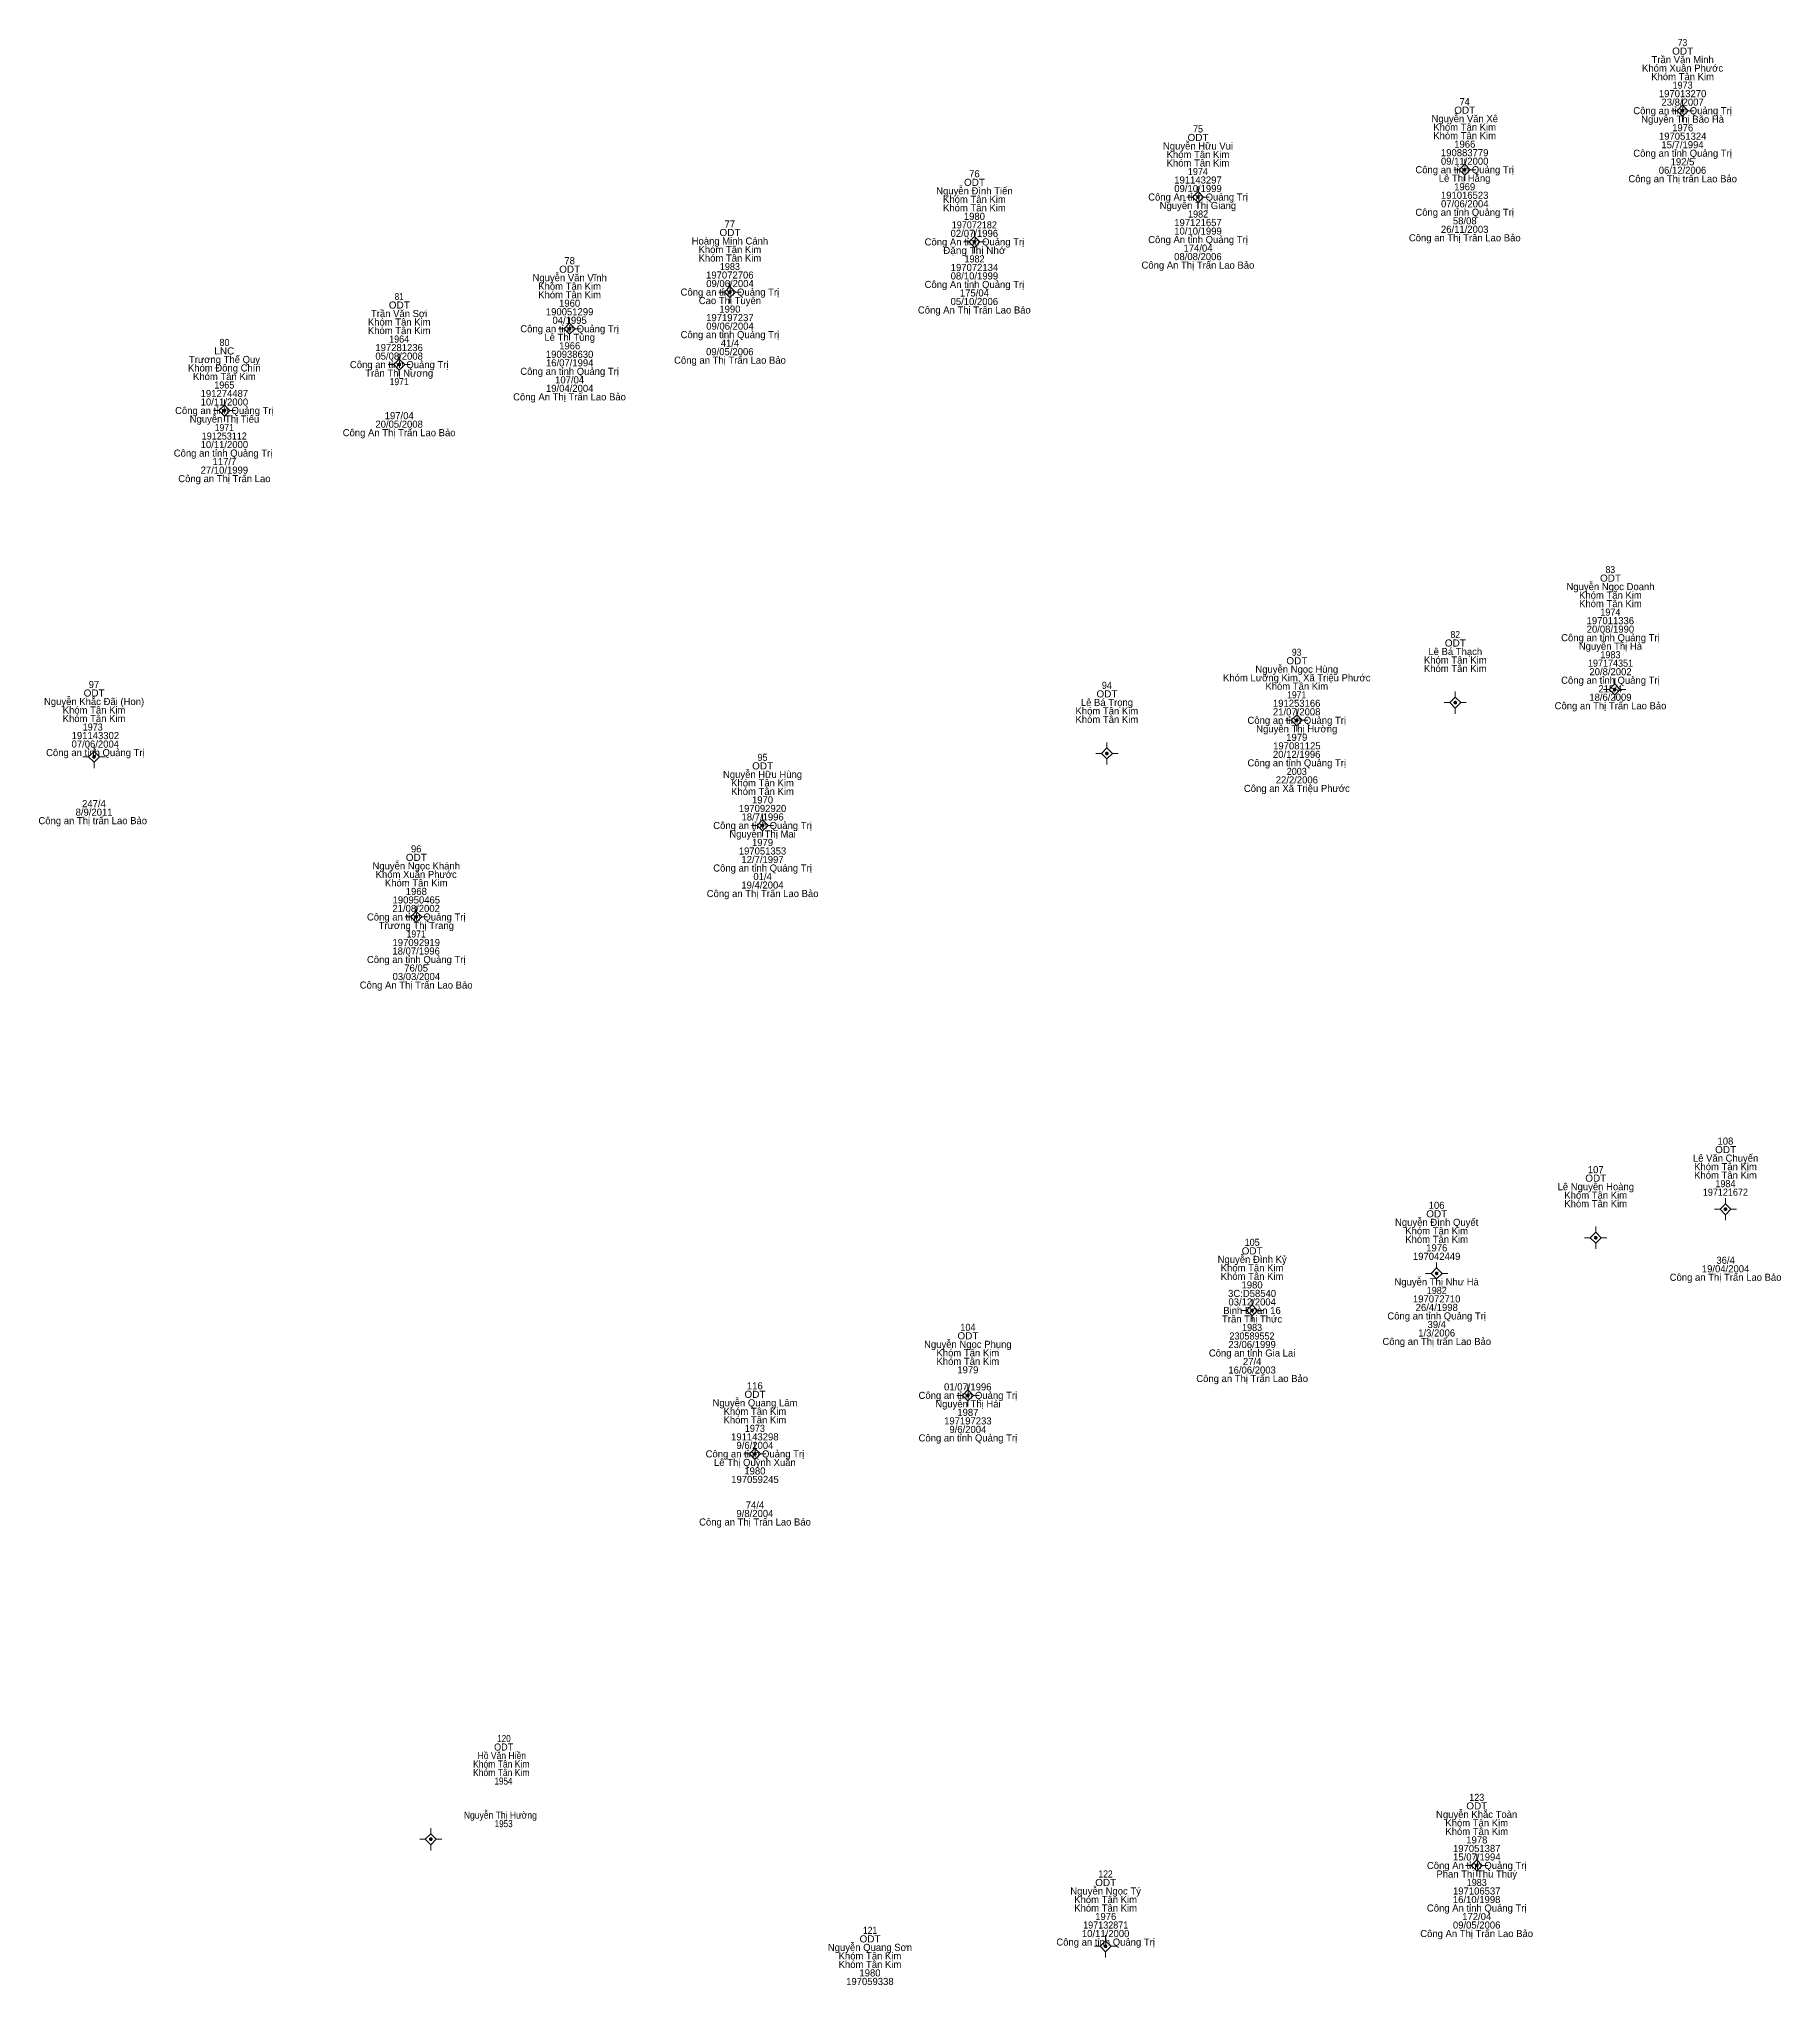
# Model space of a CAD drawing. Header units: metres. Extents: x 535754 to 536552, y 1836422 to 1837057.
# Drawn here: x 536143.1 to 536241.4, y 1836747.8 to 1836857.5 of the extents above; entities that cross this region are included whole.
import ezdxf
from ezdxf.enums import TextEntityAlignment as Align

# ---------------------------------------------------------------- set-up
doc = ezdxf.new("R2010")
doc.units = ezdxf.units.M
doc.header["$LTSCALE"] = 0.16
doc.linetypes.add('MEDIUM_DASHED', pattern=[4.5, 3, -1.5])
doc.layers.add('11', color=7, linetype='MEDIUM_DASHED', lineweight=13)
doc.layers.add('15', color=7, linetype='Continuous', lineweight=13)

msp = doc.modelspace()

# ---------------------------------------------------------------- hatches: boundary and pattern name
at = {"layer": '11'}
for points in [[(536235.9149, 1836853.49, 1), (536235.7649, 1836853.49, 1)], [(536223.6249, 1836850.16, 1), (536223.4749, 1836850.16, 1)], [(536208.5849, 1836848.62, 1), (536208.4349, 1836848.62, 1)], [(536195.9749, 1836846.09, 1), (536195.8249, 1836846.09, 1)], [(536182.1849, 1836843.26, 1), (536182.0349, 1836843.26, 1)], [(536173.1449, 1836841.19, 1), (536172.9949, 1836841.19, 1)], [(536163.5349, 1836839.17, 1), (536163.3849, 1836839.17, 1)], [(536153.6749, 1836836.58, 1), (536153.5249, 1836836.58, 1)], [(536223.0949, 1836820.11, 1), (536222.9449, 1836820.11, 1)], [(536232.0849, 1836820.85, 1), (536231.9349, 1836820.85, 1)], [(536214.1549, 1836819.11, 1), (536214.0049, 1836819.11, 1)], [(536146.3249, 1836817.05, 1), (536146.1749, 1836817.05, 1)], [(536203.4449, 1836817.24, 1), (536203.2949, 1836817.24, 1)], [(536184.0249, 1836813.18, 1), (536183.8749, 1836813.18, 1)], [(536164.4949, 1836808.02, 1), (536164.3449, 1836808.02, 1)], [(536238.3349, 1836791.54, 1), (536238.1849, 1836791.54, 1)], [(536231.0149, 1836789.93, 1), (536230.8649, 1836789.93, 1)], [(536222.0449, 1836787.92, 1), (536221.8949, 1836787.92, 1)], [(536211.6349, 1836785.83, 1), (536211.4849, 1836785.83, 1)], [(536195.6049, 1836781.04, 1), (536195.4549, 1836781.04, 1)], [(536183.5949, 1836777.74, 1), (536183.4449, 1836777.74, 1)], [(536165.3149, 1836756.01, 1), (536165.1649, 1836756.01, 1)], [(536224.3049, 1836754.53, 1), (536224.1549, 1836754.53, 1)], [(536203.3749, 1836749.97, 1), (536203.2249, 1836749.97, 1)]]:
    msp.add_hatch(color=256, dxfattribs=at).paths.add_polyline_path(points)

# ---------------------------------------------------------------- linework, layer by layer
for p, q in [((536235.84, 1836854.12), (536235.84, 1836853.8)), ((536235.53, 1836853.49), (536235.22, 1836853.49)), ((536235.84, 1836853.18), (536235.84, 1836852.86)), ((536236.46, 1836853.49), (536236.15, 1836853.49)), ((536223.55, 1836850.78), (536223.55, 1836850.47)), ((536223.24, 1836850.16), (536222.93, 1836850.16)), ((536223.55, 1836849.85), (536223.55, 1836849.54)), ((536224.18, 1836850.16), (536223.86, 1836850.16)), ((536208.2, 1836848.62), (536207.88, 1836848.62)), ((536208.51, 1836849.24), (536208.51, 1836848.93)), ((536209.14, 1836848.62), (536208.82, 1836848.62)), ((536208.51, 1836848.31), (536208.51, 1836848)), ((536195.9, 1836846.72), (536195.9, 1836846.4)), ((536195.59, 1836846.09), (536195.28, 1836846.09)), ((536195.9, 1836845.78), (536195.9, 1836845.46)), ((536196.52, 1836846.09), (536196.21, 1836846.09)), ((536181.8, 1836843.26), (536181.48, 1836843.26)), ((536182.11, 1836843.88), (536182.11, 1836843.57)), ((536182.11, 1836842.95), (536182.11, 1836842.64)), ((536182.74, 1836843.26), (536182.42, 1836843.26)), ((536172.76, 1836841.19), (536172.44, 1836841.19)), ((536173.07, 1836841.82), (536173.07, 1836841.5)), ((536173.07, 1836840.88), (536173.07, 1836840.56)), ((536173.69, 1836841.19), (536173.38, 1836841.19)), ((536163.46, 1836839.8), (536163.46, 1836839.48)), ((536163.15, 1836839.17), (536162.84, 1836839.17)), ((536163.46, 1836838.86), (536163.46, 1836838.54)), ((536164.08, 1836839.17), (536163.77, 1836839.17)), ((536153.29, 1836836.58), (536152.98, 1836836.58)), ((536153.6, 1836837.2), (536153.6, 1836836.89)), ((536154.22, 1836836.58), (536153.91, 1836836.58)), ((536153.6, 1836836.27), (536153.6, 1836835.96)), ((536232.01, 1836821.48), (536232.01, 1836821.16)), ((536222.71, 1836820.11), (536222.4, 1836820.11)), ((536223.02, 1836820.74), (536223.02, 1836820.42)), ((536223.64, 1836820.11), (536223.33, 1836820.11)), ((536231.7, 1836820.85), (536231.38, 1836820.85)), ((536232.01, 1836820.54), (536232.01, 1836820.22)), ((536232.64, 1836820.85), (536232.32, 1836820.85)), ((536213.77, 1836819.11), (536213.45, 1836819.11)), ((536214.08, 1836819.74), (536214.08, 1836819.42)), ((536214.7, 1836819.11), (536214.39, 1836819.11)), ((536223.02, 1836819.8), (536223.02, 1836819.48)), ((536203.37, 1836817.86), (536203.37, 1836817.55)), ((536214.08, 1836818.8), (536214.08, 1836818.48)), ((536145.94, 1836817.05), (536145.62, 1836817.05)), ((536146.25, 1836817.68), (536146.25, 1836817.36)), ((536146.25, 1836816.74), (536146.25, 1836816.42)), ((536146.88, 1836817.05), (536146.56, 1836817.05)), ((536203.06, 1836817.24), (536202.74, 1836817.24)), ((536203.37, 1836816.93), (536203.37, 1836816.62)), ((536204, 1836817.24), (536203.68, 1836817.24)), ((536183.95, 1836813.8), (536183.95, 1836813.49)), ((536183.64, 1836813.18), (536183.32, 1836813.18)), ((536183.95, 1836812.87), (536183.95, 1836812.56)), ((536184.57, 1836813.18), (536184.26, 1836813.18)), ((536164.11, 1836808.02), (536163.8, 1836808.02)), ((536164.42, 1836808.64), (536164.42, 1836808.33)), ((536165.05, 1836808.02), (536164.73, 1836808.02)), ((536164.42, 1836807.71), (536164.42, 1836807.4)), ((536237.95, 1836791.54), (536237.64, 1836791.54)), ((536238.26, 1836792.16), (536238.26, 1836791.85)), ((536238.88, 1836791.54), (536238.57, 1836791.54)), ((536230.94, 1836790.56), (536230.94, 1836790.24)), ((536238.26, 1836791.23), (536238.26, 1836790.92)), ((536230.63, 1836789.93), (536230.31, 1836789.93)), ((536230.94, 1836789.62), (536230.94, 1836789.3)), ((536231.56, 1836789.93), (536231.25, 1836789.93)), ((536221.97, 1836788.54), (536221.97, 1836788.23)), ((536221.66, 1836787.92), (536221.34, 1836787.92)), ((536221.97, 1836787.61), (536221.97, 1836787.3)), ((536222.6, 1836787.92), (536222.28, 1836787.92)), ((536211.56, 1836786.46), (536211.56, 1836786.14)), ((536211.25, 1836785.83), (536210.94, 1836785.83)), ((536211.56, 1836785.52), (536211.56, 1836785.2)), ((536212.19, 1836785.83), (536211.87, 1836785.83)), ((536195.53, 1836781.66), (536195.53, 1836781.35)), ((536195.22, 1836781.04), (536194.9, 1836781.04)), ((536195.53, 1836780.73), (536195.53, 1836780.42)), ((536196.16, 1836781.04), (536195.84, 1836781.04)), ((536183.52, 1836778.36), (536183.52, 1836778.05)), ((536183.21, 1836777.74), (536182.9, 1836777.74)), ((536183.52, 1836777.43), (536183.52, 1836777.12)), ((536184.14, 1836777.74), (536183.83, 1836777.74)), ((536165.24, 1836756.64), (536165.24, 1836756.32)), ((536164.93, 1836756.01), (536164.62, 1836756.01)), ((536165.24, 1836755.7), (536165.24, 1836755.38)), ((536165.86, 1836756.01), (536165.55, 1836756.01)), ((536224.23, 1836755.16), (536224.23, 1836754.84)), ((536223.92, 1836754.53), (536223.6, 1836754.53)), ((536224.23, 1836754.22), (536224.23, 1836753.9)), ((536224.86, 1836754.53), (536224.54, 1836754.53)), ((536202.99, 1836749.97), (536202.68, 1836749.97)), ((536203.3, 1836750.6), (536203.3, 1836750.28)), ((536203.3, 1836749.66), (536203.3, 1836749.34)), ((536203.93, 1836749.97), (536203.61, 1836749.97))]:
    msp.add_line(p, q, dxfattribs=at)
for points in [[(536235.84, 1836853.8), (536235.53, 1836853.49), (536235.84, 1836853.18), (536236.15, 1836853.49)], [(536223.55, 1836850.47), (536223.24, 1836850.16), (536223.55, 1836849.85), (536223.86, 1836850.16)], [(536208.51, 1836848.93), (536208.2, 1836848.62), (536208.51, 1836848.31), (536208.82, 1836848.62)], [(536195.9, 1836846.4), (536195.59, 1836846.09), (536195.9, 1836845.78), (536196.21, 1836846.09)], [(536182.11, 1836843.57), (536181.8, 1836843.26), (536182.11, 1836842.95), (536182.42, 1836843.26)], [(536173.07, 1836841.5), (536172.76, 1836841.19), (536173.07, 1836840.88), (536173.38, 1836841.19)], [(536163.46, 1836839.48), (536163.15, 1836839.17), (536163.46, 1836838.86), (536163.77, 1836839.17)], [(536153.6, 1836836.89), (536153.29, 1836836.58), (536153.6, 1836836.27), (536153.91, 1836836.58)], [(536232.01, 1836821.16), (536231.7, 1836820.85), (536232.01, 1836820.54), (536232.32, 1836820.85)], [(536223.02, 1836820.42), (536222.71, 1836820.11), (536223.02, 1836819.8), (536223.33, 1836820.11)], [(536214.08, 1836819.42), (536213.77, 1836819.11), (536214.08, 1836818.8), (536214.39, 1836819.11)], [(536146.25, 1836817.36), (536145.94, 1836817.05), (536146.25, 1836816.74), (536146.56, 1836817.05)], [(536203.37, 1836817.55), (536203.06, 1836817.24), (536203.37, 1836816.93), (536203.68, 1836817.24)], [(536183.95, 1836813.49), (536183.64, 1836813.18), (536183.95, 1836812.87), (536184.26, 1836813.18)], [(536164.42, 1836808.33), (536164.11, 1836808.02), (536164.42, 1836807.71), (536164.73, 1836808.02)], [(536238.26, 1836791.85), (536237.95, 1836791.54), (536238.26, 1836791.23), (536238.57, 1836791.54)], [(536230.94, 1836790.24), (536230.63, 1836789.93), (536230.94, 1836789.62), (536231.25, 1836789.93)], [(536221.97, 1836788.23), (536221.66, 1836787.92), (536221.97, 1836787.61), (536222.28, 1836787.92)], [(536211.56, 1836786.14), (536211.25, 1836785.83), (536211.56, 1836785.52), (536211.87, 1836785.83)], [(536195.53, 1836781.35), (536195.22, 1836781.04), (536195.53, 1836780.73), (536195.84, 1836781.04)], [(536183.52, 1836778.05), (536183.21, 1836777.74), (536183.52, 1836777.43), (536183.83, 1836777.74)], [(536165.24, 1836756.32), (536164.93, 1836756.01), (536165.24, 1836755.7), (536165.55, 1836756.01)], [(536224.23, 1836754.84), (536223.92, 1836754.53), (536224.23, 1836754.22), (536224.54, 1836754.53)], [(536203.3, 1836750.28), (536202.99, 1836749.97), (536203.3, 1836749.66), (536203.61, 1836749.97)]]:
    msp.add_lwpolyline(points, close=True, dxfattribs=at)
for centre in [(536235.8399, 1836853.49), (536223.5499, 1836850.16), (536208.5099, 1836848.62), (536195.8999, 1836846.09), (536182.1099, 1836843.26), (536173.0699, 1836841.19), (536163.4599, 1836839.17), (536153.5999, 1836836.58), (536223.0199, 1836820.11), (536232.0099, 1836820.85), (536214.0799, 1836819.11), (536146.2499, 1836817.05), (536203.3699, 1836817.24), (536183.9499, 1836813.18), (536164.4199, 1836808.02), (536238.2599, 1836791.54), (536230.9399, 1836789.93), (536221.9699, 1836787.92), (536211.5599, 1836785.83), (536195.5299, 1836781.04), (536183.5199, 1836777.74), (536165.2399, 1836756.01), (536224.2299, 1836754.53), (536203.2999, 1836749.97)]:
    msp.add_circle(centre, 0.075, dxfattribs=at)

# ---------------------------------------------------------------- texts
at = {"layer": '15'}
for s, width, p in [('73', 0.9, (536235.835, 1836857.13)), ('ODT', 1.05, (536235.845, 1836856.65)), ('1973', 0.95, (536235.84, 1836854.73)), ('74', 0.95, (536223.55, 1836853.8)), ('ODT', 1.05, (536223.555, 1836853.32)), ('ODT', 1.05, (536208.515, 1836851.78)), ('75', 0.95, (536208.51, 1836852.26)), ('ODT', 1.05, (536195.905, 1836849.25)), ('1974', 0.95, (536208.505, 1836849.86)), ('1982', 0.95, (536208.515, 1836847.46)), ('ODT', 1.05, (536182.115, 1836846.42)), ('197072182', 0.95, (536195.895, 1836846.85)), ('Đặng Thị Nhớ', 1.05, (536195.895, 1836845.41)), ('1982', 0.95, (536195.905, 1836844.93)), ('ODT', 1.05, (536173.075, 1836844.35)), ('1983', 0.95, (536182.11, 1836844.5)), ('81', 0.85, (536163.46, 1836842.81)), ('ODT', 1.05, (536163.465, 1836842.33)), ('1964', 0.95, (536163.455, 1836840.41)), ('LNC', 1.05, (536153.595, 1836839.74)), ('80', 0.95, (536153.605, 1836840.22)), ('1965', 0.95, (536153.595, 1836837.82)), ('1971', 0.9, (536163.455, 1836838.01)), ('191253112', 0.95, (536153.595, 1836834.94)), ('1971', 0.9, (536153.595, 1836835.42)), ('83', 0.9, (536231.765, 1836827.41)), ('ODT', 1.05, (536231.775, 1836826.93)), ('1974', 0.95, (536231.765, 1836825.01)), ('ODT', 1.05, (536223.025, 1836823.27)), ('82', 0.9, (536223.02, 1836823.75)), ('ODT', 1.05, (536214.085, 1836822.27)), ('93', 0.9, (536214.075, 1836822.75)), ('197174351', 0.95, (536231.775, 1836822.13)), ('1983', 0.95, (536231.77, 1836822.61)), ('94', 0.95, (536203.37, 1836820.88)), ('ODT', 1.05, (536146.255, 1836820.45)), ('ODT', 1.05, (536203.375, 1836820.4)), ('1971', 0.9, (536214.075, 1836820.35)), ('1973 ', 0.95, (536146.245, 1836818.53)), ('ODT', 1.05, (536183.955, 1836816.34)), ('95', 0.95, (536183.95, 1836816.82)), ('2003', 0.95, (536214.08, 1836816.03)), ('ODT', 1.05, (536164.425, 1836811.18)), ('1971', 0.9, (536164.415, 1836806.86)), ('ODT', 1.05, (536238.265, 1836794.7)), ('ODT', 1.05, (536230.945, 1836793.09)), ('197121672', 0.95, (536238.255, 1836792.3)), ('1984', 0.95, (536238.255, 1836792.78)), ('ODT', 1.05, (536221.975, 1836791.08)), ('ODT', 1.05, (536211.565, 1836788.99)), ('105', 0.95, (536211.565, 1836789.47)), ('1982', 0.95, (536221.975, 1836786.76)), ('104', 0.95, (536195.535, 1836784.68)), ('1983', 0.95, (536211.56, 1836784.67)), ('ODT', 1.05, (536195.535, 1836784.2)), ('230589552', 0.95, (536211.555, 1836784.19)), ('ODT', 1.05, (536183.525, 1836780.9)), ('1973', 0.95, (536183.52, 1836778.98)), ('120', 0.85, (536169.365, 1836761.49)), ('Hồ Văn Hiền', 0.9, (536169.245, 1836760.53)), ('ODT', 0.95, (536169.35, 1836761.01)), ('Khóm Tân Kim', 0.9, (536169.215, 1836760.05)), ('Khóm Tân Kim', 0.9, (536169.215, 1836759.57)), ('1954', 0.85, (536169.34, 1836759.09)), ('123', 0.95, (536224.23, 1836758.17)), ('Nguyễn Thị Hường', 0.9, (536169.165, 1836757.17)), ('ODT', 1.05, (536224.235, 1836757.69)), ('1953', 0.85, (536169.35, 1836756.69)), ('122', 0.9, (536203.295, 1836753.85)), ('ODT', 1.05, (536203.305, 1836753.37)), ('1983', 0.95, (536224.23, 1836753.37)), ('121', 0.9, (536190.015, 1836750.67)), ('197132871', 0.95, (536203.305, 1836750.97)), ('ODT', 1.05, (536190.015, 1836750.19))]:
    msp.add_text(s, height=0.4, dxfattribs=dict(at, width=width)).set_placement(p, align=Align.CENTER)
for s, p in [('Trần Văn Minh', (536235.845, 1836856.17)), ('Khóm Xuân Phước', (536235.84, 1836855.69)), ('Khóm Tân Kim', (536235.84, 1836855.21)), ('197013270', (536235.84, 1836854.25)), ('23/8/2007', (536235.84, 1836853.77)), ('Nguyễn Văn Xê', (536223.555, 1836852.84)), ('Công an tỉnh Quảng Trị', (536235.84, 1836853.29)), ('Nguyễn Thị Bão Hà', (536235.84, 1836852.81)), ('Nguyễn Hữu Vui', (536208.51, 1836851.3)), ('Khóm Tân Kim', (536223.55, 1836852.36)), ('Khóm Tân Kim', (536223.55, 1836851.88)), ('1966', (536223.555, 1836851.4)), ('197051324', (536235.845, 1836851.85)), ('15/7/1994', (536235.835, 1836851.37)), ('1976', (536235.845, 1836852.33)), ('Khóm Tân Kim', (536208.51, 1836850.82)), ('Khóm Tân Kim', (536208.51, 1836850.34)), ('09/11/2000', (536223.55, 1836850.44)), ('190883779', (536223.55, 1836850.92)), ('Công an tỉnh Quảng Trị', (536235.84, 1836850.89)), ('192/5', (536235.835, 1836850.41)), ('76', (536195.9, 1836849.73)), ('191143297', (536208.51, 1836849.38)), ('Công an tỉnh Quảng Trị', (536223.55, 1836849.96)), ('Lê Thị Hằng', (536223.545, 1836849.48)), ('Công an Thị trấn Lao Bảo', (536235.845, 1836849.45)), ('06/12/2006', (536235.835, 1836849.93)), ('Nguyễn Đình Tiến', (536195.9, 1836848.77)), ('Khóm Tân Kim', (536195.9, 1836848.29)), ('Công An tỉnh Quảng Trị', (536208.51, 1836848.42)), ('Nguyễn Thị Giang', (536208.505, 1836847.94)), ('09/10/1999', (536208.51, 1836848.9)), ('07/06/2004', (536223.555, 1836848.04)), ('191016523', (536223.55, 1836848.52)), ('1969', (536223.55, 1836849)), ('Khóm Tân Kim', (536195.9, 1836847.81)), ('1980', (536195.9, 1836847.33)), ('197121657', (536208.51, 1836846.98)), ('Công an tỉnh Quảng Trị', (536223.55, 1836847.56)), ('58/08', (536223.555, 1836847.08)), ('Hoàng Minh Cảnh', (536182.11, 1836845.94)), ('77', (536182.105, 1836846.9)), ('Công An tỉnh Quảng Trị', (536195.9, 1836845.89)), ('02/07/1996', (536195.895, 1836846.37)), ('Công An tỉnh Quảng Trị', (536208.51, 1836846.02)), ('10/10/1999', (536208.51, 1836846.5)), ('Công an Thị Trân Lao Bảo', (536223.555, 1836846.12)), ('26/11/2003', (536223.55, 1836846.6)), ('78', (536173.07, 1836844.83)), ('Khóm Tân Kim', (536182.11, 1836845.46)), ('Khóm Tân Kim', (536182.11, 1836844.98)), ('08/08/2006', (536208.505, 1836845.06)), ('174/04', (536208.51, 1836845.54)), ('Nguyễn Văn Vĩnh', (536173.075, 1836843.87)), ('197072706', (536182.105, 1836844.02)), ('08/10/1999', (536195.9, 1836843.97)), ('197072134', (536195.905, 1836844.45)), ('Công An Thị Trấn Lao Bảo', (536208.505, 1836844.58)), ('Khóm Tân Kim', (536173.07, 1836843.39)), ('Khóm Tân Kim', (536173.07, 1836842.91)), ('Công an tỉnh Quảng Trị', (536182.11, 1836843.06)), ('Cao Thị Tuyên', (536182.11, 1836842.58)), ('09/06/2004', (536182.115, 1836843.54)), ('Công An tỉnh Quảng Trị', (536195.9, 1836843.49)), ('05/10/2006', (536195.895, 1836842.53)), ('175/04', (536195.9, 1836843.01)), ('Trần Văn Sợi', (536163.455, 1836841.85)), ('190051299', (536173.07, 1836841.95)), ('04/1995', (536173.07, 1836841.47)), ('1960', (536173.07, 1836842.43)), ('197197237', (536182.11, 1836841.62)), ('1990', (536182.11, 1836842.1)), ('Công An Thị Trấn Lao Bảo', (536195.895, 1836842.05)), ('Khóm Tân Kim', (536163.46, 1836841.37)), ('Khóm Tân Kim', (536163.46, 1836840.89)), ('Công an tỉnh Quảng Trị', (536173.07, 1836840.99)), ('Lê Thị Tùng', (536173.075, 1836840.51)), ('Công an tỉnh Quảng Trị', (536182.11, 1836840.66)), ('09/06/2004', (536182.115, 1836841.14)), ('Trương Thế Quỵ', (536153.605, 1836839.26)), ('05/08/2008', (536163.455, 1836839.45)), ('197281236', (536163.455, 1836839.93)), ('190938630', (536173.07, 1836839.55)), ('1966', (536173.075, 1836840.03)), ('Công an Thị Trấn Lao Bảo', (536182.115, 1836839.22)), ('09/05/2006', (536182.105, 1836839.7)), ('41/4', (536182.115, 1836840.18)), ('Khóm Đông Chín', (536153.595, 1836838.78)), ('Khóm Tân Kim', (536153.6, 1836838.3)), ('Công an tỉnh Quảng Trị', (536163.46, 1836838.97)), ('Trân Thị Nương', (536163.46, 1836838.49)), ('Công an tỉnh Quảng Trị', (536173.07, 1836838.59)), ('16/07/1994', (536173.075, 1836839.07)), ('191274487', (536153.6, 1836837.34)), ('Công An Thị Trấn Lao Bảo', (536173.065, 1836837.15)), ('19/04/2004', (536173.075, 1836837.63)), ('107/04', (536173.07, 1836838.11)), ('Công an tỉnh Quảng Trị', (536153.6, 1836836.38)), ('Nguyễn Thị Tiếu', (536153.605, 1836835.9)), ('10/11/2000', (536153.6, 1836836.86)), ('197/04', (536163.46, 1836836.09)), ('Công An Thị Trấn Lao Bảo', (536163.455, 1836835.13)), ('20/05/2008', (536163.455, 1836835.61)), ('Công an tỉnh Quảng Trị ', (536153.6, 1836833.98)), ('10/11/2000', (536153.6, 1836834.46)), ('27/10/1999', (536153.6, 1836833.02)), ('117/7', (536153.6, 1836833.5)), ('Công an Thị Trấn Lao', (536153.6, 1836832.54)), ('Nguyễn Ngọc Doanh', (536231.775, 1836826.45)), ('Khóm Tân Kim', (536231.77, 1836825.97)), ('Khóm Tân Kim', (536231.77, 1836825.49)), ('20/08/1990', (536231.77, 1836824.05)), ('197011336', (536231.765, 1836824.53)), ('Lê Bá Thạch', (536223.02, 1836822.79)), ('Công an tỉnh Quảng Trị', (536231.77, 1836823.57)), ('Nguyễn Thị Hà', (536231.77, 1836823.09)), ('Nguyễn Ngọc Hùng', (536214.08, 1836821.79)), ('Khóm Tân Kim', (536223.02, 1836822.31)), ('Khóm Tân Kim', (536223.02, 1836821.83)), ('97', (536146.245, 1836820.93)), ('Khóm Lưỡng Kim, Xã Triệu Phước', (536214.08, 1836821.31)), ('Khóm Tân Kim', (536214.08, 1836820.83)), ('Công an tỉnh Quảng Trị', (536231.77, 1836821.17)), ('20/8/2002', (536231.775, 1836821.65)), ('215/4', (536231.765, 1836820.69)), ('Nguyễn Khắc Đãi (Hon)', (536146.25, 1836819.97)), ('Khóm Tân Kim', (536146.25, 1836819.49)), ('Lê Bá Trọng', (536203.375, 1836819.92)), ('191253166', (536214.075, 1836819.87)), ('Công an Thị Trấn Lao Bảo', (536231.775, 1836819.73)), ('18/6/2009', (536231.77, 1836820.21)), ('Khóm Tân Kim', (536146.25, 1836819.01)), ('Khóm Tân Kim', (536203.37, 1836819.44)), ('Khóm Tân Kim', (536203.37, 1836818.96)), ('Công an tỉnh Quảng Trị', (536214.08, 1836818.91)), ('Nguyễn Thị Hường', (536214.08, 1836818.43)), ('21/07/2008', (536214.075, 1836819.39)), (' 07/06/2004', (536146.245, 1836817.57)), (' 191143302', (536146.25, 1836818.05)), ('197081125', (536214.085, 1836817.47)), ('1979', (536214.08, 1836817.95)), (' Công an tỉnh Quảng Trị', (536146.25, 1836817.09)), ('Công an tỉnh Quảng Trị', (536214.08, 1836816.51)), ('20/12/1996', (536214.075, 1836816.99)), ('Nguyễn Hữu Hùng', (536183.95, 1836815.86)), ('Khóm Tân Kim', (536183.95, 1836815.38)), ('22/2/2006', (536214.085, 1836815.55)), ('247/4', (536146.245, 1836814.21)), ('Khóm Tân Kim', (536183.95, 1836814.9)), ('1970', (536183.95, 1836814.42)), ('Công an Xã Triệu Phước', (536214.085, 1836815.07)), ('Công an Thị trấn Lao Bảo ', (536146.25, 1836813.25)), ('8/9/2011', (536146.25, 1836813.73)), ('Công an tỉnh Quảng Trị', (536183.95, 1836812.98)), ('197092920', (536183.95, 1836813.94)), ('18/7/1996', (536183.955, 1836813.46)), ('Nguyễn Thị Mai', (536183.95, 1836812.5)), ('1979', (536183.95, 1836812.02)), ('Nguyễn Ngọc Khánh', (536164.42, 1836810.7)), ('96', (536164.42, 1836811.66)), ('197051353', (536183.95, 1836811.54)), ('12/7/1997', (536183.95, 1836811.06)), ('Khóm Xuân Phước', (536164.42, 1836810.22)), ('Khóm Tân Kim', (536164.42, 1836809.74)), ('Công an tỉnh Quảng Trị', (536183.95, 1836810.58)), ('19/4/2004', (536183.945, 1836809.62)), ('01/4', (536183.955, 1836810.1)), ('190950465', (536164.425, 1836808.78)), ('1968', (536164.425, 1836809.26)), ('Công an Thị Trấn Lao Bảo', (536183.955, 1836809.14)), ('Công an tỉnh Quảng Trị', (536164.42, 1836807.82)), ('21/08/2002', (536164.415, 1836808.3)), ('Trương Thị Trang', (536164.425, 1836807.34)), ('197092919', (536164.42, 1836806.38)), ('Công an tỉnh Quảng Trị', (536164.42, 1836805.42)), ('18/07/1996', (536164.415, 1836805.9)), ('03/03/2004', (536164.425, 1836804.46)), ('76/05', (536164.415, 1836804.94)), ('Công An Thị Trấn Lao Bảo', (536164.415, 1836803.98)), ('Lê Văn Chuyến', (536238.265, 1836794.22)), ('108', (536238.255, 1836795.18)), ('107', (536230.94, 1836793.57)), ('Khóm Tân Kim', (536238.26, 1836793.74)), ('Khóm Tân Kim', (536238.26, 1836793.26)), ('Lê Nguyên Hoàng', (536230.945, 1836792.61)), ('Khóm Tân Kim', (536230.94, 1836792.13)), ('106', (536221.965, 1836791.56)), ('Khóm Tân Kim', (536230.94, 1836791.65)), ('Nguyễn Đình Quyết', (536221.97, 1836790.6)), ('Khóm Tân Kim', (536221.97, 1836790.12)), ('Khóm Tân Kim', (536221.97, 1836789.64)), ('1976', (536221.975, 1836789.16)), ('Nguyễn Đình Kỷ', (536211.565, 1836788.51)), ('Khóm Tân Kim', (536211.56, 1836788.03)), ('197042449', (536221.97, 1836788.68)), ('19/04/2004', (536238.265, 1836787.98)), ('36/4', (536238.265, 1836788.46)), ('Khóm Tân Kim', (536211.56, 1836787.55)), ('3C:D58540', (536211.56, 1836786.59)), ('1980', (536211.56, 1836787.07)), ('Nguyễn Thị Như Hà', (536221.97, 1836787.24)), ('Công an Thị Trấn Lao Bảo', (536238.265, 1836787.5)), ('Binh Đoàn 16', (536211.555, 1836785.63)), ('03/12/2004', (536211.565, 1836786.11)), ('197072710', (536221.97, 1836786.28)), ('26/4/1998', (536221.975, 1836785.8)), ('Trần Thị Thức', (536211.56, 1836785.15)), ('Công an tỉnh Quảng Trị', (536221.97, 1836785.32)), ('1/3/2006', (536221.97, 1836784.36)), ('39/4', (536221.975, 1836784.84)), ('Nguyễn Ngọc Phụng', (536195.53, 1836783.72)), ('23/06/1999', (536211.56, 1836783.71)), ('Công an Thị trấn Lao Bảo', (536221.975, 1836783.88)), ('Khóm Tân Kim', (536195.53, 1836783.24)), ('Khóm Tân Kim', (536195.53, 1836782.76)), ('1979', (536195.53, 1836782.28)), ('Công an tỉnh Gia Lai', (536211.56, 1836783.23)), ('16/06/2003', (536211.56, 1836782.27)), ('27/4', (536211.565, 1836782.75)), ('116', (536183.515, 1836781.38)), ('01/07/1996', (536195.525, 1836781.32)), ('Công an Thị Trấn Lao Bảo', (536211.565, 1836781.79)), ('Nguyễn Quang Lâm', (536183.525, 1836780.42)), ('Công an tỉnh Quảng Trị', (536195.53, 1836780.84)), ('Nguyễn Thị Hải', (536195.535, 1836780.36)), ('Khóm Tân Kim', (536183.52, 1836779.94)), ('Khóm Tân Kim', (536183.52, 1836779.46)), ('197197233', (536195.53, 1836779.4)), ('9/6/2004', (536195.53, 1836778.92)), ('1987', (536195.53, 1836779.88)), ('191143298', (536183.515, 1836778.5)), ('9/6/2004', (536183.52, 1836778.02)), ('Công an tỉnh Quảng Trị', (536195.53, 1836778.44)), ('Công an tỉnh Quảng Trị', (536183.52, 1836777.54)), ('Lê Thị Quỳnh Xuân', (536183.52, 1836777.06)), ('197059245', (536183.525, 1836776.1)), ('1980', (536183.52, 1836776.58)), ('74/4', (536183.525, 1836774.66)), ('Công an Thị Trấn Lao Bảo', (536183.525, 1836773.7)), ('9/8/2004', (536183.52, 1836774.18)), ('Nguyễn Khắc Toàn', (536224.225, 1836757.21)), ('Khóm Tân Kim', (536224.23, 1836756.73)), ('Khóm Tân Kim', (536224.23, 1836756.25)), ('197051387', (536224.23, 1836755.29)), ('15/07/1994', (536224.235, 1836754.81)), ('1978', (536224.235, 1836755.77)), ('Công An tỉnh Quảng Trị', (536224.23, 1836754.33)), ('Phan Thị Thu Thuý', (536224.23, 1836753.85)), ('Nguyễn Ngọc Tý', (536203.3, 1836752.89)), ('197106537', (536224.23, 1836752.89)), ('Khóm Tân Kim', (536203.3, 1836752.41)), ('Khóm Tân Kim', (536203.3, 1836751.93)), ('1976', (536203.305, 1836751.45)), ('Công An tỉnh Quảng Trị', (536224.23, 1836751.93)), ('16/10/1998', (536224.225, 1836752.41)), ('172/04', (536224.23, 1836751.45)), ('10/11/2000', (536203.3, 1836750.49)), ('Công An Thị Trấn Lao Bảo', (536224.225, 1836750.49)), ('09/05/2006', (536224.225, 1836750.97)), ('Nguyễn Quang Sơn', (536190.01, 1836749.71)), ('Công an tỉnh Quảng Trị', (536203.3, 1836750.01)), ('Khóm Tân Kim', (536190.01, 1836749.23)), ('Khóm Tân Kim', (536190.01, 1836748.75)), ('1980', (536190.01, 1836748.27)), ('197059338', (536190.005, 1836747.79))]:
    msp.add_text(s, height=0.4, dxfattribs=at).set_placement(p, align=Align.CENTER)

doc.saveas('drawing.dxf')
